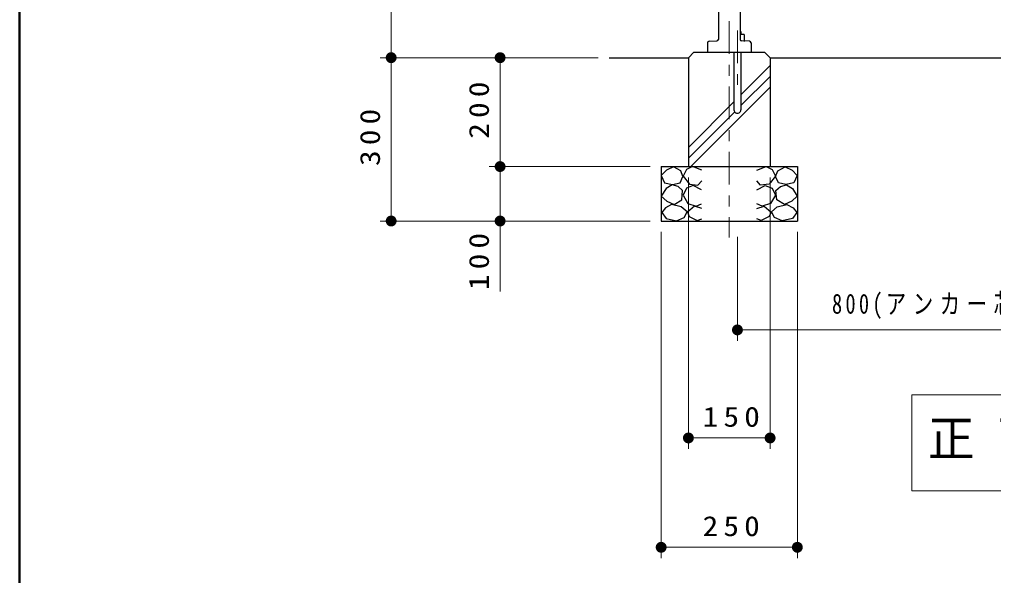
# Model space of a CAD drawing. Units: millimetres on the paper, scale 1:20. Extents: x -365 to 0, y 0 to 257.
# Drawn here: x -365 to -275.6, y 58.4 to 109.4 of the extents above; entities that cross this region are included whole.
import ezdxf

# ---------------------------------------------------------------- set-up
doc = ezdxf.new("R2010")
doc.units = ezdxf.units.MM
doc.linetypes.add('USER2', pattern=[6, 3, -1, 1, -1])
doc.layers.add('LY_1', color=7, linetype='Continuous', lineweight=25)
doc.layers.add('LY_3', color=7, linetype='Continuous', lineweight=13)
doc.styles.add('ＭＳ ゴシック', font='')
doc.styles.get('ＭＳ ゴシック').set_extended_font_data('MS Gothic')

# ---------------------------------------------------------------- blocks, each defined once
blk = doc.blocks.new('filled_dot')
at = {"color": 0, "linetype": 'Continuous', "lineweight": -2, "const_width": 1.25}
blk.add_lwpolyline([(-0.625, 0, 1), (0.625, 0, 1)], format="xyb", close=True, dxfattribs=at)

msp = doc.modelspace()

# ---------------------------------------------------------------- linework, layer by layer
at = {"layer": 'LY_1', "linetype": 'USER2', "lineweight": 13}
for p, q in [((-299.846, 145.276), (-299.846, 89.435)), ((-299.096, 108.435), (-299.096, 103.435))]:
    msp.add_line(p, q, dxfattribs=at)
at = {"layer": 'LY_1', "lineweight": 13}
for p, q in [((-330.88, 105.935), (-330.88, 143.776)), ((-311.88, 105.935), (-331.88, 105.935)), ((-330.88, 90.935), (-330.88, 105.935)), ((-320.88, 95.935), (-320.88, 105.935)), ((-298.779, 102.518), (-296.096, 105.201)), ((-298.779, 101.528), (-296.096, 104.211)), ((-303.382, 95.935), (-296.096, 103.221)), ((-303.596, 97.701), (-299.413, 101.883)), ((-303.596, 96.711), (-299.349, 100.958)), ((-307.096, 95.935), (-321.88, 95.935)), ((-320.88, 84.452), (-320.88, 95.935)), ((-303.596, 94.935), (-303.596, 70.013)), ((-296.096, 94.935), (-296.096, 70.013)), ((-307.096, 90.935), (-331.88, 90.935)), ((-306.096, 89.935), (-306.096, 59.971)), ((-299.096, 89.477), (-299.096, 79.935)), ((-293.596, 89.935), (-293.596, 59.971)), ((-259.096, 80.935), (-299.096, 80.935)), ((-283.09, 74.968), (-283.09, 66.168)), ((-235.29, 74.968), (-283.09, 74.968)), ((-296.096, 71.013), (-303.596, 71.013)), ((-283.09, 66.168), (-235.29, 66.168)), ((-293.596, 60.971), (-306.096, 60.971))]:
    msp.add_line(p, q, dxfattribs=at)
at = {"layer": 'LY_1'}
for p, q in [((-300.846, 122.459), (-300.846, 107.619)), ((-298.846, 122.459), (-298.846, 107.619)), ((-298.778, 108.333), (-298.846, 108.333)), ((-298.778, 108.333), (-298.778, 108.05)), ((-301.702, 107.44), (-300.99, 107.469)), ((-298.491, 108.05), (-298.846, 108.05)), ((-297.99, 107.44), (-298.702, 107.469)), ((-298.491, 108.05), (-298.491, 107.435)), ((-303.096, 106.434), (-303.596, 105.934)), ((-303.096, 106.435), (-296.596, 106.435)), ((-301.846, 107.29), (-301.846, 106.435)), ((-299.413, 106.435), (-299.413, 101.151)), ((-298.778, 106.435), (-298.778, 101.151)), ((-297.846, 107.29), (-297.846, 106.435)), ((-296.596, 106.435), (-296.096, 105.935)), ((-310.88, 105.935), (-303.596, 105.935)), ((-303.596, 105.935), (-303.596, 95.935)), ((-296.096, 105.935), (-211.096, 105.935)), ((-296.096, 105.935), (-296.096, 95.935)), ((-306.096, 95.935), (-306.096, 90.935)), ((-306.096, 95.935), (-293.596, 95.935)), ((-293.596, 95.935), (-293.596, 90.935)), ((-306.096, 90.935), (-293.596, 90.935))]:
    msp.add_line(p, q, dxfattribs=at)
for points in [[(-304.973, 95.905), (-305.607, 95.604), (-306.082, 95.128), (-305.781, 94.431), (-305.053, 94.289), (-304.356, 94.447), (-304.102, 95.033), (-304.292, 95.54)], [(-294.718, 95.905), (-294.085, 95.604), (-293.609, 95.128), (-293.91, 94.431), (-294.639, 94.289), (-295.336, 94.447), (-295.59, 95.033), (-295.4, 95.54)], [(-305.1, 94.257), (-305.639, 93.909), (-306.082, 93.227), (-305.575, 92.768), (-304.91, 92.451), (-304.213, 92.895), (-304.134, 93.734), (-304.542, 94.097)], [(-294.592, 94.257), (-294.053, 93.909), (-293.609, 93.227), (-294.116, 92.768), (-294.782, 92.451), (-295.479, 92.895), (-295.558, 93.734), (-295.15, 94.097)], [(-305.141, 92.46), (-305.71, 92.141), (-306.048, 91.719), (-305.644, 91.153), (-304.702, 90.949), (-303.986, 91.269), (-303.713, 91.774), (-304.252, 92.229)], [(-294.551, 92.46), (-293.982, 92.141), (-293.644, 91.719), (-294.048, 91.153), (-294.99, 90.949), (-295.706, 91.269), (-295.979, 91.774), (-295.44, 92.229)]]:
    msp.add_lwpolyline(points, close=True, dxfattribs=at)
for points in [[(-302.375, 95.619), (-303.231, 95.936), (-303.769, 95.667), (-304.086, 95.065), (-303.5, 94.305), (-302.724, 94.241), (-302.375, 94.637)], [(-297.317, 95.619), (-296.461, 95.936), (-295.922, 95.667), (-295.606, 95.065), (-296.192, 94.305), (-296.968, 94.241), (-297.317, 94.637)], [(-302.391, 93.813), (-303.152, 94.21), (-303.785, 93.956), (-304.086, 93.306), (-303.643, 92.53), (-302.882, 92.293), (-302.391, 92.499)], [(-297.301, 93.813), (-296.54, 94.21), (-295.907, 93.956), (-295.606, 93.306), (-296.049, 92.53), (-296.81, 92.293), (-297.301, 92.499)], [(-302.375, 92.087), (-303.041, 92.293), (-303.69, 91.738), (-303.516, 91.342), (-302.787, 90.978), (-302.375, 91.136)], [(-297.317, 92.087), (-296.651, 92.293), (-296.002, 91.738), (-296.176, 91.342), (-296.905, 90.978), (-297.317, 91.136)]]:
    msp.add_lwpolyline(points, dxfattribs=at)
for centre, radius, start, end in [((-301.696, 107.29), 0.15, 92.29005, 179.99996), ((-300.996, 107.619), 0.15, 272.29, 0), ((-298.696, 107.619), 0.15, 179.99996, 267.70997), ((-297.996, 107.29), 0.15, 0, 87.70991), ((-299.096, 101.151), 0.318, 179.99998, 0)]:
    msp.add_arc(centre, radius, start, end, dxfattribs=at)
at = {"layer": 'LY_3', "lineweight": 50}
msp.add_line((-365, 257), (-365, 0), dxfattribs=at)

# ---------------------------------------------------------------- block references
at = {"layer": 'LY_1', "lineweight": 13, "xscale": 0.4, "yscale": 0.4}
for p, rotation in [((-330.88, 105.935), 270), ((-320.88, 105.935), 270), ((-320.88, 95.935), 270), ((-330.88, 90.935), 90), ((-320.88, 90.935), 90), ((-296.096, 71.013), 180), ((-293.596, 60.971), 180)]:
    msp.add_blockref('filled_dot', p, dxfattribs=dict(at, rotation=rotation))
for p in [(-299.096, 80.935), (-303.596, 71.013), (-306.096, 60.971)]:
    msp.add_blockref('filled_dot', p, dxfattribs=at)

# ---------------------------------------------------------------- texts
at = {"layer": 'LY_1', "char_height": 1.833, "attachment_point": 8, "rotation": 90, "style": 'ＭＳ ゴシック'}
for s, insert in [('\\T1.33;\\W1.15;200', (-321.88, 101.351)), ('\\T1.33;\\W1.15;300', (-331.88, 98.851)), ('\\T1.33;\\W1.15;100', (-321.88, 87.452))]:
    msp.add_mtext(s, dxfattribs=dict(at, insert=insert))
at = {"layer": 'LY_1', "style": 'ＭＳ ゴシック'}
for s, insert, char_height, attachment_point in [('\\T1.32;\\W0.75;800(アンカー芯～芯)', (-278.666, 81.935), 1.833, 8), ('\\T1.33;\\W1.15;150', (-299.425, 72.013), 1.833, 8), ('\\T1.5;\\W0.95;正面図\u3000S=1/20', (-259.19, 70.568), 3.299, 5), ('\\T1.33;\\W1.15;250', (-299.431, 61.971), 1.833, 8)]:
    msp.add_mtext(s, dxfattribs=dict(at, insert=insert, char_height=char_height, attachment_point=attachment_point))

doc.saveas('drawing.dxf')
